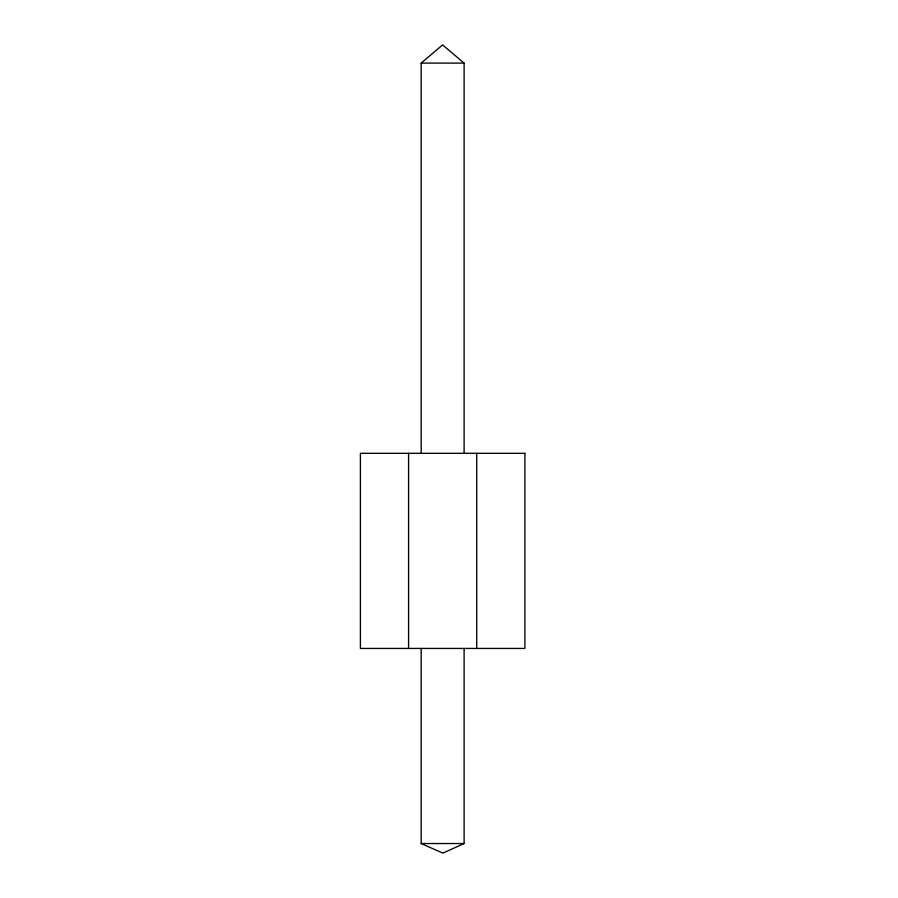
<?xml version="1.0" encoding="UTF-8"?>
<svg xmlns="http://www.w3.org/2000/svg" width="898" height="898" viewBox="0 0 898 898"><rect width="100%" height="100%" fill="white"/><g stroke="black" fill="none" stroke-linecap="round" stroke-linejoin="round"><path stroke-width="1.35" d="M421.184 453.322L421.184 63.107L442.591 44.9L464.109 63.107L464.109 453.322M464.109 648.435L464.109 843.536L442.894 853.1L421.184 843.536L421.184 648.435M421.184 63.107L464.109 63.107M421.184 843.536L464.109 843.536M476.715 453.322L476.715 648.435M408.579 453.322L408.579 648.435M524.892 453.322L360.401 453.322L360.401 648.435L524.892 648.435L524.892 453.322"/></g></svg>
